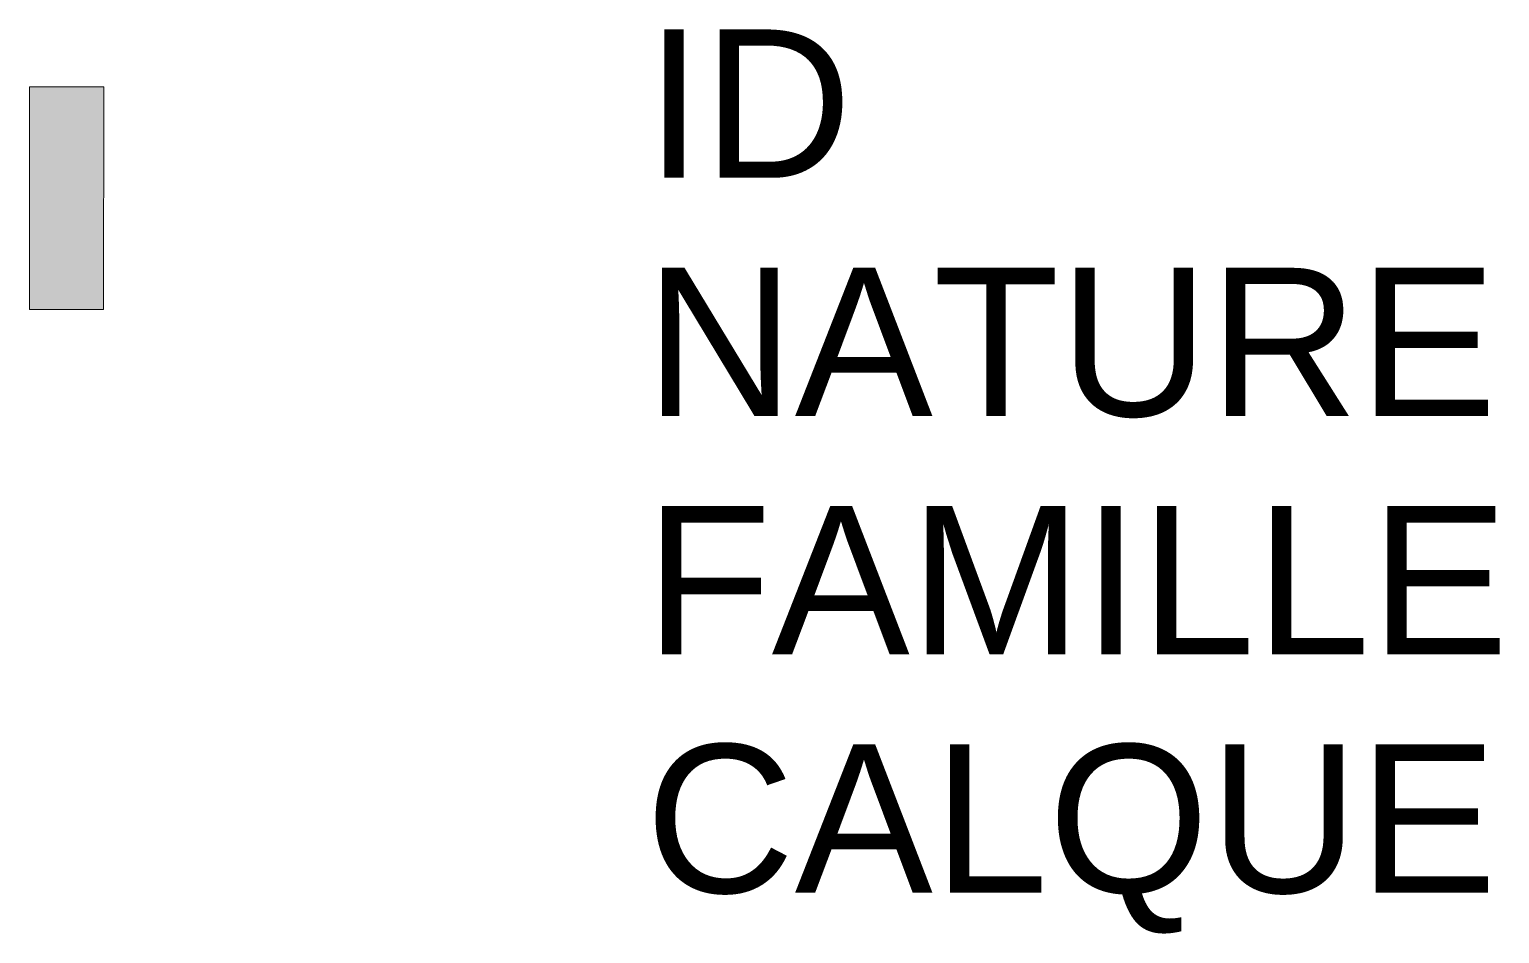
# Model space of a CAD drawing. Header units: metres. Extents: x 0 to 1.98, y -0.99 to 0.23.
import ezdxf

# ---------------------------------------------------------------- set-up
doc = ezdxf.new("R2010")
doc.units = ezdxf.units.M
doc.linetypes.add('Socle_Continu', pattern=[2.5, 2.5, 0])
doc.layers.add('UNITA_SCT', color=54, linetype='Socle_Continu', lineweight=13)
doc.styles.get("Standard").update_dxf_attribs({"font": 'arial.ttf'})

msp = doc.modelspace()

# ---------------------------------------------------------------- hatches: boundary and pattern name
at = {"layer": 'UNITA_SCT', "linetype": 'Socle_Continu'}
msp.add_hatch(color=256, dxfattribs=at).paths.add_polyline_path([(0.1001, 0.15), (0.0999, -0.15), (-0.0001, -0.15), (0.0001, 0.15)])

# ---------------------------------------------------------------- linework, layer by layer
for p, q in [((-0.0001, -0.15), (0.0001, 0.15)), ((0.0001, 0.15), (0.1001, 0.15)), ((0.1001, 0.15), (0.0999, -0.15)), ((0.0999, -0.15), (-0.0001, -0.15))]:
    msp.add_line(p, q, dxfattribs=at)

# ---------------------------------------------------------------- texts
at = {"layer": 'UNITA_SCT', "linetype": 'Socle_Continu', "flags": 9}
for tag, p, s in [('ID', (0.8303, 0.0276), 'DP_0285'), ('NATURE', (0.8303, -0.2937), 'Extrémité de conduite'), ('FAMILLE', (0.8303, -0.6149), 'Unitaire'), ('CALQUE', (0.8303, -0.9362), 'UNITA_SCT')]:
    msp.add_attdef(tag, p, s, height=0.2, dxfattribs=at)

doc.saveas('drawing.dxf')
